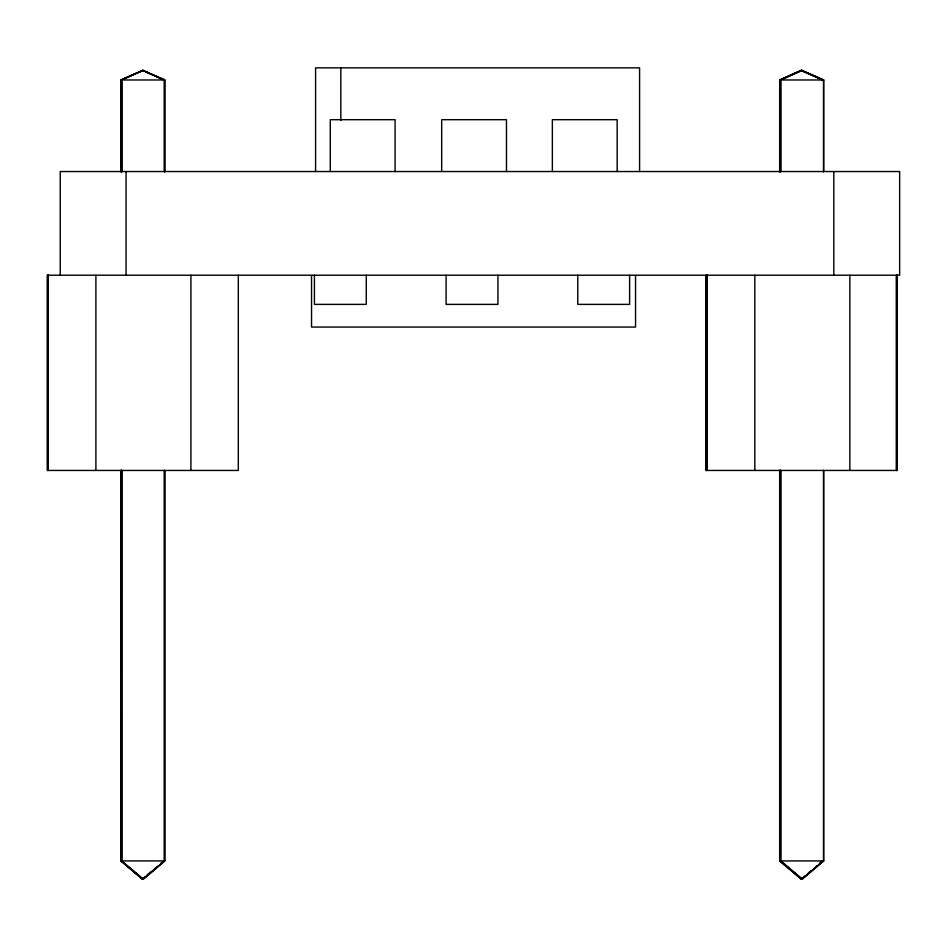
<?xml version="1.0" encoding="UTF-8"?>
<svg xmlns="http://www.w3.org/2000/svg" width="947" height="947" viewBox="0 0 947 947"><rect width="100%" height="100%" fill="white"/><g stroke="black" fill="none" stroke-linecap="round" stroke-linejoin="round"><path stroke-width="1.42" d="M160.055 864.564L164.34 860.93L164.34 470.446M143.139 879.147L164.553 860.93L164.553 470.446M164.778 470.446L164.778 860.93L143.352 879.147L121.607 860.93L121.607 470.446M804.417 876.413L801.198 879.147L779.665 860.93L779.665 470.446M808.702 872.767L810.845 870.944M819.404 863.652L822.623 860.93M804.63 876.413L801.422 879.147L779.89 860.93L779.89 470.446M807.838 873.679L811.058 870.944M815.343 867.298L817.486 865.475M819.629 863.652L822.836 860.93M801.636 879.147L811.271 870.944M813.414 869.121L817.699 865.475M819.842 863.652L823.05 860.93M823.701 470.446L823.701 860.93L802.287 879.147L780.754 860.93L780.754 470.446M144.465 877.324L142.31 879.147L120.885 860.93L120.885 470.446M147.696 874.59L150.916 871.856M160.611 863.652L163.843 860.93M144.678 877.324L142.524 879.147L121.109 860.93L121.109 470.446M146.832 875.502L151.141 871.856M154.373 869.121L157.593 866.387M160.824 863.652L164.056 860.93M161.049 863.652L164.281 860.93M164.778 171.679L164.778 79.974L143.044 70.409L121.607 79.974L121.607 171.679M779.665 171.679L779.665 79.974L800.89 70.409L822.623 79.974M801.328 70.409L779.89 79.974L779.89 171.679M801.766 70.409L780.316 79.974L780.316 171.679M120.885 171.679L120.885 79.974L142.618 70.409L164.553 79.974L164.553 171.679M143.044 70.409L121.109 79.974L121.109 171.679M120.885 79.974L164.778 79.974M779.665 79.974L823.701 79.974L823.701 171.679M164.778 860.93L121.82 860.93L121.82 470.446M780.754 860.93L823.701 860.93M823.701 79.974L801.979 70.409L780.754 79.974L780.754 171.679M801.541 70.409L823.488 79.974L823.488 171.679M801.115 70.409L823.05 79.974M142.831 70.409L164.281 79.974M163.843 79.974L142.618 70.409L121.382 79.974L121.382 171.679M802.073 879.147L780.541 860.93L780.541 470.446M121.382 860.93L142.926 879.147L157.912 866.387L142.737 879.147L121.323 860.93L121.382 470.446M897.247 275.21L897.247 470.446L706.131 470.446L706.131 275.21M897.022 275.21L897.022 470.446M896.809 275.21L896.809 470.446M896.596 275.21L896.596 470.446M896.371 275.21L896.371 470.446M849.85 275.21L849.85 470.446M833.81 171.537L833.81 275.21M823.488 470.446L823.488 860.93L801.849 879.147L780.103 860.93L780.103 470.446M780.541 79.974L780.541 171.679M780.316 470.446L780.316 860.93M780.103 79.974L780.103 171.679M754.83 275.21L754.83 470.446M707.208 275.21L707.208 470.446M706.995 275.21L706.995 470.446M706.782 275.21L706.782 470.446M706.557 275.21L706.557 470.446M706.344 275.21L706.344 470.446M639.592 171.537L639.592 67.853L315.588 67.853L315.588 171.537M635.544 275.506L635.544 327.058L311.539 327.058L311.539 275.506M629.613 275.21L629.613 304.378L577.765 304.378L577.765 275.21M617.16 171.537L617.16 119.689L552.361 119.689L552.361 171.537M506.479 171.537L506.479 119.689L441.681 119.689L441.681 171.537M497.933 275.21L497.933 304.378L446.096 304.378L446.096 275.21M395.088 171.537L395.088 119.689L330.29 119.689L330.29 171.537M366.264 275.21L366.264 304.378L314.428 304.378L314.428 275.21M340.825 67.853L340.825 120.423M238.313 275.21L238.313 470.446L47.35 470.446L47.35 275.21L899.65 275.21L899.65 171.537L60.229 171.537L60.229 275.21M190.915 275.21L190.915 470.446M164.34 79.974L164.34 171.679M126.069 171.537L126.069 275.21M121.82 79.974L121.82 171.679M95.896 275.21L95.896 470.446M48.285 275.21L48.285 470.446M48.06 275.21L48.06 470.446M47.788 275.21L47.847 470.446M47.563 275.21L47.563 470.446"/></g></svg>
